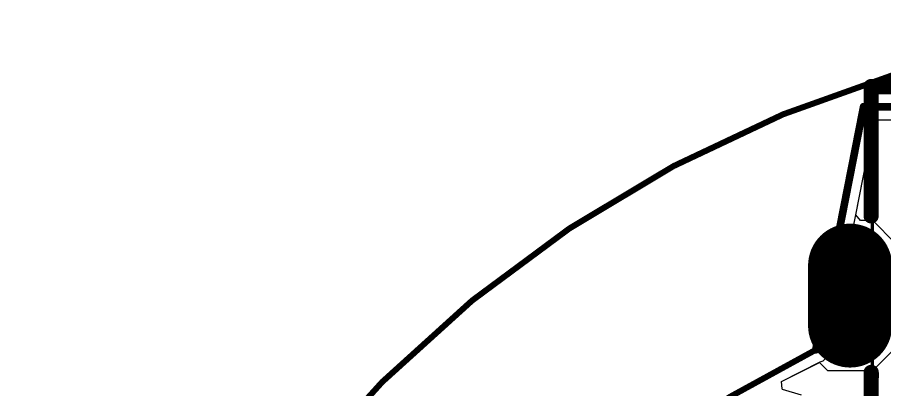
# Model space of a CAD drawing. Header units: millimetres. Extents: x 50 to 153, y 18 to 71.
# Drawn here: x 111.27 to 125.74, y 64.64 to 70.86 of the extents above; entities that cross this region are included whole.
import ezdxf

# ---------------------------------------------------------------- set-up
doc = ezdxf.new("R2010")
doc.units = ezdxf.units.MM
for name, color, linetype in [('BottomLayer', 5, 'Continuous'), ('BottomOverlay', 54, 'Continuous'), ('BottomPaste', 16, 'Continuous'), ('BottomSolder', 6, 'Continuous'), ('ConnectLayer', 7, 'Continuous'), ('KeepOutLayer', 6, 'Continuous'), ('Mechanical15', 56, 'Continuous'), ('TopOverlay', 2, 'Continuous')]:
    doc.layers.add(name, color=color, linetype=linetype)

# ---------------------------------------------------------------- blocks, each defined once
blk = doc.blocks.new('TF_SMD_TF_02_B_131')
at = {"layer": 'BottomLayer', "const_width": 1.2}
blk.add_lwpolyline([(-8.052, 3.845), (-8.052, 2.845)], dxfattribs=at)
at = {"layer": 'BottomLayer', "const_width": 0.6}
for points in [[(-8.352, 3.845, 1), (-7.752, 3.845, 1)], [(-8.352, 2.845, 1), (-7.752, 2.845, 1)]]:
    blk.add_lwpolyline(points, format="xyb", close=True, dxfattribs=at)
at = {"layer": 'BottomOverlay', "const_width": 0.254}
for points in [[(-7.701, 6.835), (-0.328, 6.835)], [(-7.701, 4.676), (-7.701, 6.835)], [(-7.719, -5.314), (-7.7, 2.063)]]:
    blk.add_lwpolyline(points, dxfattribs=at)
at = {"layer": 'BottomOverlay', "const_width": 0.127}
for points in [[(-7.765, 6.835, 1), (-7.638, 6.835, 1)], [(-7.765, 6.835, 1), (-7.638, 6.835, 1)], [(-7.765, 4.676, 1), (-7.638, 4.676, 1)], [(-7.764, 2.063, 1), (-7.637, 2.063, 1)]]:
    blk.add_lwpolyline(points, format="xyb", close=True, dxfattribs=at)
at = {"layer": 'BottomPaste', "const_width": 1.2}
blk.add_lwpolyline([(-8.052, 3.845), (-8.052, 2.845)], dxfattribs=at)
at = {"layer": 'BottomPaste', "const_width": 0.6}
for points in [[(-8.352, 3.845, 1), (-7.752, 3.845, 1)], [(-8.352, 2.845, 1), (-7.752, 2.845, 1)]]:
    blk.add_lwpolyline(points, format="xyb", close=True, dxfattribs=at)
at = {"layer": 'BottomSolder', "const_width": 1.403}
blk.add_lwpolyline([(-8.052, 3.845), (-8.052, 2.845)], dxfattribs=at)
at = {"layer": 'BottomSolder', "const_width": 0.702}
for points in [[(-8.403, 3.845, 1), (-7.702, 3.845, 1)], [(-8.403, 2.845, 1), (-7.702, 2.845, 1)]]:
    blk.add_lwpolyline(points, format="xyb", close=True, dxfattribs=at)
at = {"layer": 'Mechanical15'}
for p, q in [((-8.382, 4.145), (-8.382, 2.545)), ((-7.582, 4.145), (-8.382, 4.145)), ((-7.582, 2.545), (-7.582, 4.145)), ((-8.382, 2.545), (-7.582, 2.545))]:
    blk.add_line(p, q, dxfattribs=at)
at = {"layer": 'Mechanical15', "const_width": 0.0508}
for points in [[(-7.682, 6.833), (-1.38, 6.833)], [(-7.682, -6.833), (-7.682, 6.833)]]:
    blk.add_lwpolyline(points, dxfattribs=at)
at = {"layer": 'Mechanical15', "const_width": 0.0254}
blk.add_lwpolyline([(-7.695, 6.833, 1), (-7.67, 6.833, 1)], format="xyb", close=True, dxfattribs=at)
blk.add_lwpolyline([(-7.695, 6.833, 1), (-7.67, 6.833, 1)], format="xyb", close=True, dxfattribs=at)

msp = doc.modelspace()

# ---------------------------------------------------------------- linework, layer by layer
at = {"layer": 'ConnectLayer'}
for p, q in [((124.808, 65.266), (125.57, 69.147)), ((124.808, 65.266), (125.57, 69.147)), ((124.808, 65.266), (125.57, 69.147)), ((125.259, 67.563), (125.57, 69.147)), ((125.57, 69.147), (127.088, 69.147)), ((125.57, 69.147), (127.088, 69.147)), ((125.57, 69.147), (127.088, 69.147)), ((125.57, 69.147), (127.088, 69.147)), ((125.34, 67.465), (125.259, 67.563)), ((125.541, 67.465), (125.34, 67.465)), ((125.918, 67.089), (125.541, 67.465)), ((124.775, 65.187), (124.808, 65.266)), ((124.775, 65.187), (124.808, 65.266)), ((124.775, 65.187), (124.808, 65.266)), ((125.541, 64.96), (125.918, 65.337)), ((124.019, 64.781), (124.666, 65.105)), ((124.019, 64.781), (124.666, 65.105)), ((124.019, 64.781), (124.666, 65.105)), ((124.666, 65.105), (124.714, 65.126)), ((124.666, 65.105), (124.714, 65.126)), ((124.666, 65.105), (124.714, 65.126)), ((124.666, 65.105), (124.666, 65.105)), ((124.666, 65.105), (124.666, 65.105)), ((124.666, 65.105), (124.666, 65.105)), ((124.714, 65.126), (124.775, 65.187)), ((124.714, 65.126), (124.775, 65.187)), ((124.714, 65.126), (124.775, 65.187)), ((124.019, 64.781), (124.652, 65.098)), ((124.652, 65.098), (124.789, 64.96)), ((124.789, 64.96), (125.541, 64.96)), ((124.018, 64.777), (124.019, 64.781)), ((124.018, 64.777), (124.019, 64.781)), ((124.018, 64.777), (124.019, 64.781)), ((124.018, 64.777), (124.019, 64.781)), ((124.033, 64.658), (124.018, 64.777)), ((124.033, 64.658), (124.018, 64.777)), ((124.033, 64.658), (124.018, 64.777)), ((124.033, 64.658), (124.018, 64.777)), ((124.037, 64.648), (124.033, 64.658)), ((124.037, 64.648), (124.033, 64.658)), ((124.037, 64.648), (124.033, 64.658)), ((124.037, 64.648), (124.033, 64.658)), ((124.354, 64.552), (124.037, 64.648)), ((124.354, 64.552), (124.037, 64.648)), ((124.354, 64.552), (124.037, 64.648)), ((124.354, 64.552), (124.037, 64.648))]:
    msp.add_line(p, q, dxfattribs=at)
at = {"layer": 'KeepOutLayer', "const_width": 0.127}
for points in [[(124.592, 65.308), (125.389, 69.367)], [(125.389, 69.367), (138.46, 69.367)]]:
    msp.add_lwpolyline(points, dxfattribs=at)
at = {"layer": 'KeepOutLayer'}
for points, const_width in [([(125.357, 69.367, 1), (125.421, 69.367, 1)], 0.0635), ([(125.357, 69.367, 1), (125.421, 69.367, 1)], 0.0635), ([(124.547, 65.297, 1), (124.597, 65.297, 1)], 0.05), ([(124.56, 65.308, 1), (124.623, 65.308, 1)], 0.0635)]:
    msp.add_lwpolyline(points, format="xyb", close=True, dxfattribs=dict(at, const_width=const_width))
at = {"layer": 'KeepOutLayer', "const_width": 0.1}
msp.add_lwpolyline([(125.676, 34.607, -0.650183), (124.572, 65.297)], format="xyb", dxfattribs=at)
at = {"layer": 'TopOverlay', "const_width": 0.1}
msp.add_lwpolyline([(152.548, 50.197, 1), (111.324, 50.197, 1)], format="xyb", close=True, dxfattribs=at)

# ---------------------------------------------------------------- block references
at = {"rotation": 360}
msp.add_blockref('TF_SMD_TF_02_B_131', (133.217, 62.868), dxfattribs=at)

doc.saveas('drawing.dxf')
